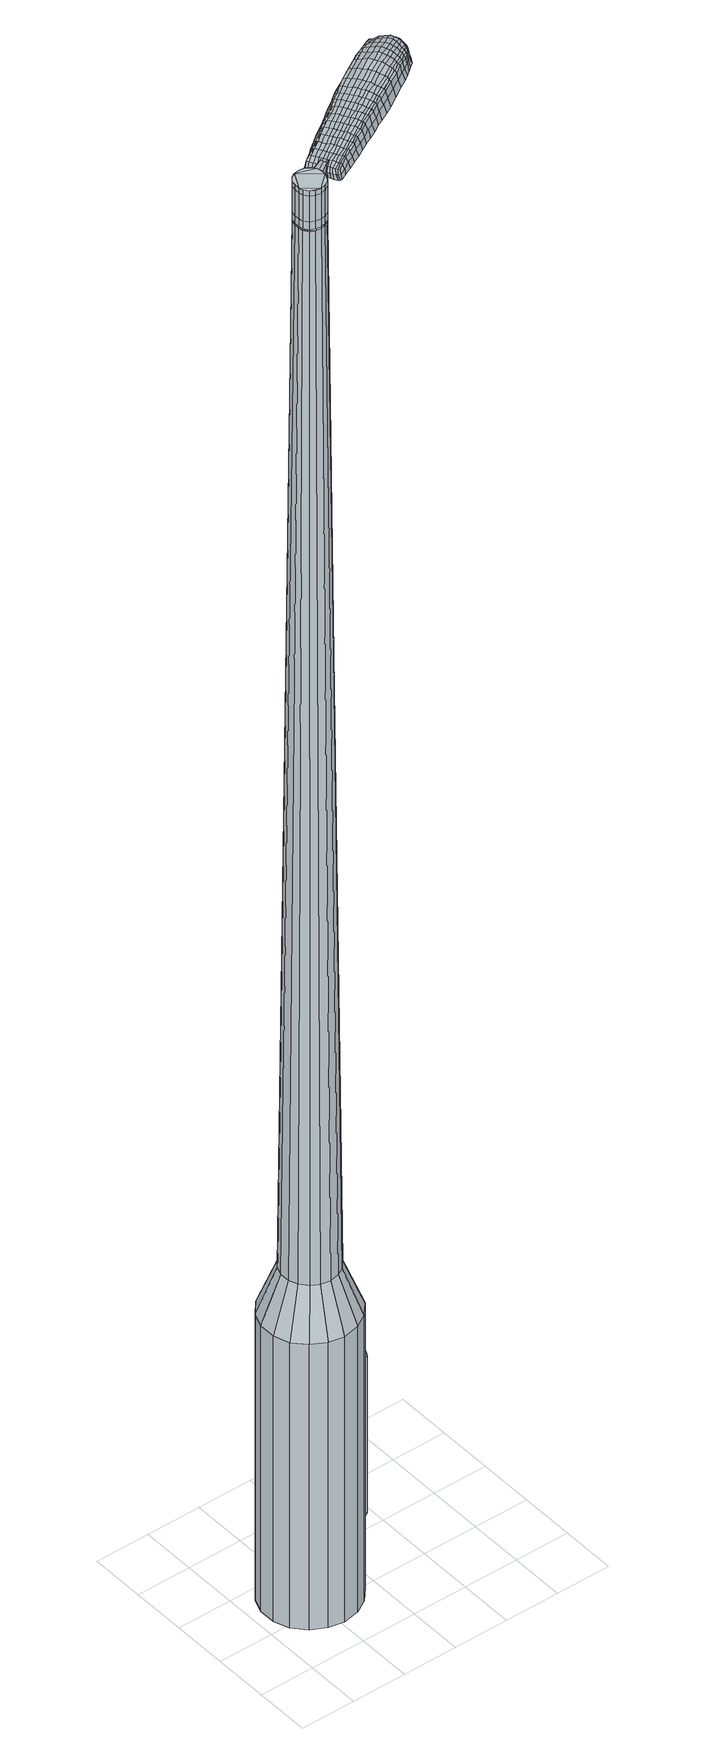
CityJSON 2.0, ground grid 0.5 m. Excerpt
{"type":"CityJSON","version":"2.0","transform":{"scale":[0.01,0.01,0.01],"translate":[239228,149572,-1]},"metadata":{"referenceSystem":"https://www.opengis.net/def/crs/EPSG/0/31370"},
"CityObjects":{
"object1":{"type":"GenericCityObject","attributes":{"cluster":769,"mean_distance_to_centroid":0.322,"new_centroid_x":239228.52,"new_centroid_y":149572.66,"mean_distance_to_camera":13.02,"H1":16.68,"H2":13.61,"Z_final":114.74,"cluster2":-1,"proj_x":239232.22,"proj_y":149579,"id_line":91487,"bearing_l":300.25,"distance":7.34,"orientation":"left","G_obj":30.25},"geometry":[{"type":"MultiSurface","lod":"2","boundaries":[[[0,1,2,3]],[[1,4,5,2]],[[4,6,7,5]],[[6,8,9,7]],[[8,10,11,9]],[[10,12,13,11]],[[12,14,15,13]],[[14,16,17,15]],[[16,18,19,17]],[[18,20,21,19]],[[20,22,23,21]],[[22,24,25,23]],[[24,26,27,25]],[[26,28,29,27]],[[28,30,31,29]],[[30,32,33,31]],[[32,34,35,33]],[[34,0,3,35]],[[36,37,38,39]],[[38,40,41,42]],[[41,43,42]],[[42,44,45,46]],[[45,47,46]],[[46,48,49,50]],[[49,51,50]],[[42,46,50,38]],[[50,52,39,38]],[[53,36,39]],[[2,5,7,35]],[[7,9,11,15]],[[11,13,15]],[[15,17,19,23]],[[19,21,23]],[[23,25,27,31]],[[27,29,31]],[[15,23,31,7]],[[31,33,35,7]],[[3,2,35]],[[1,0,54,55]],[[0,34,56,54]],[[34,32,57,56]],[[32,30,58,57]],[[30,28,59,58]],[[28,26,60,59]],[[26,24,61,60]],[[24,22,62,61]],[[22,20,63,62]],[[20,18,64,63]],[[18,16,65,64]],[[16,14,66,65]],[[14,12,67,66]],[[12,10,68,67]],[[10,8,69,68]],[[8,6,70,69]],[[6,4,71,70]],[[4,1,55,71]],[[55,54,72,73]],[[54,56,74,72]],[[56,57,75,74]],[[57,58,76,75]],[[58,59,77,76]],[[59,60,78,77]],[[60,61,79,78]],[[61,62,80,79]],[[62,63,81,80]],[[63,64,82,81]],[[64,65,83,82]],[[65,66,84,83]],[[66,67,85,84]],[[67,68,86,85]],[[68,69,87,86]],[[69,70,88,87]],[[70,71,89,88]],[[71,55,73,89]],[[90,91,92,73]],[[93,94,91,90]],[[95,96,94,93]],[[97,98,96,95]],[[99,100,98,97]],[[101,102,100,99]],[[103,104,102,101]],[[80,105,104,103]],[[81,106,105,80]],[[107,108,106,81]],[[109,110,108,107]],[[111,112,110,109]],[[85,113,112,111]],[[114,115,113,85]],[[116,117,115,114]],[[118,119,117,116]],[[89,120,119,118]],[[73,92,120,89]],[[121,122,123,124]],[[125,121,124,126]],[[127,125,126,128]],[[129,127,128,130]],[[131,129,130,132]],[[133,131,132,134]],[[135,133,134,136]],[[137,135,136,138]],[[139,137,138,140]],[[141,139,140,142]],[[143,141,142,144]],[[145,143,144,146]],[[147,145,146,148]],[[149,147,148,150]],[[151,149,150,152]],[[153,151,152,154]],[[72,90,73]],[[72,74,93,90]],[[74,75,95,93]],[[75,76,97,95]],[[76,77,99,97]],[[77,78,101,99]],[[78,79,103,101]],[[79,80,103]],[[82,107,81]],[[82,83,109,107]],[[83,84,111,109]],[[84,85,111]],[[86,114,85]],[[86,87,116,114]],[[87,88,118,116]],[[88,89,118]],[[155,92,91]],[[156,119,120]],[[156,157,117,119]],[[157,158,115,117]],[[158,113,115]],[[159,112,113]],[[159,160,110,112]],[[160,161,108,110]],[[161,106,108]],[[162,104,105]],[[162,163,102,104]],[[163,164,100,102]],[[164,165,98,100]],[[165,166,96,98]],[[166,167,94,96]],[[167,155,91,94]],[[39,52,153,168]],[[92,155,169,154]],[[53,39,168,122]],[[155,167,123,169]],[[36,53,122,121]],[[167,166,124,123]],[[37,36,121,125]],[[166,165,126,124]],[[38,37,125,127]],[[165,164,128,126]],[[40,38,127,129]],[[164,163,130,128]],[[41,40,129,131]],[[163,162,132,130]],[[43,41,131,133]],[[162,105,134,132]],[[42,43,133,135]],[[105,106,136,134]],[[44,42,135,137]],[[106,161,138,136]],[[45,44,137,139]],[[161,160,140,138]],[[47,45,139,141]],[[160,159,142,140]],[[46,47,141,143]],[[159,113,144,142]],[[48,46,143,145]],[[113,158,146,144]],[[49,48,145,147]],[[158,157,148,146]],[[51,49,147,149]],[[157,156,150,148]],[[50,51,149,151]],[[156,120,152,150]],[[52,50,151,153]],[[120,92,154,152]],[[153,154,170,171]],[[154,169,172,170]],[[169,123,173,172]],[[123,122,174,173]],[[122,168,175,174]],[[168,153,171,175]],[[176,177,178,179]],[[180,176,179,181]],[[176,180,182,183]],[[177,176,183,184]],[[185,186,187,188]],[[189,185,188,190]],[[185,189,191,192]],[[186,185,192,193]],[[194,195,196,197]],[[198,194,197,199]],[[194,198,200,201]],[[195,194,201,202]],[[203,204,205,206]],[[207,203,206,208]],[[203,207,209,210]],[[204,203,210,211]],[[212,213,214,215]],[[216,212,215,217]],[[212,216,218,219]],[[213,212,219,220]],[[221,222,223,224]],[[225,221,224,226]],[[221,225,227,228]],[[222,221,228,229]],[[230,231,232,233]],[[222,230,233,223]],[[230,222,229,234]],[[231,230,234,235]],[[236,237,238,239]],[[231,236,239,232]],[[236,231,235,240]],[[237,236,240,241]],[[242,180,181,243]],[[237,242,243,238]],[[242,237,241,244]],[[180,242,244,182]],[[245,246,247,248]],[[249,245,248,250]],[[245,249,251,252]],[[246,245,252,253]],[[254,255,256,257]],[[246,254,257,247]],[[254,246,253,258]],[[255,254,258,259]],[[260,261,262,263]],[[255,260,263,256]],[[260,255,259,264]],[[261,260,264,265]],[[266,267,268,269]],[[261,266,269,262]],[[266,261,265,270]],[[267,266,270,271]],[[272,177,184,273]],[[267,272,273,268]],[[272,267,271,274]],[[177,272,274,178]],[[275,276,277,278]],[[279,275,278,280]],[[275,279,281,282]],[[276,275,282,283]],[[284,285,286,287]],[[276,284,287,277]],[[284,276,283,288]],[[285,284,288,289]],[[290,291,292,293]],[[285,290,293,286]],[[290,285,289,294]],[[291,290,294,295]],[[296,189,190,297]],[[291,296,297,292]],[[296,291,295,298]],[[189,296,298,191]],[[299,300,301,302]],[[303,299,302,304]],[[299,303,305,306]],[[300,299,306,307]],[[308,309,310,311]],[[300,308,311,301]],[[308,300,307,312]],[[309,308,312,313]],[[314,315,316,317]],[[309,314,317,310]],[[314,309,313,318]],[[315,314,318,319]],[[320,321,322,323]],[[315,320,323,316]],[[320,315,319,324]],[[321,320,324,325]],[[326,186,193,327]],[[321,326,327,322]],[[326,321,325,328]],[[186,326,328,187]],[[329,215,214,330]],[[331,329,330,332]],[[329,331,333,334]],[[215,329,334,217]],[[335,331,332,336]],[[337,335,336,338]],[[335,337,339,340]],[[331,335,340,333]],[[341,337,338,342]],[[343,341,342,344]],[[341,343,345,346]],[[337,341,346,339]],[[347,343,344,348]],[[349,347,348,350]],[[347,349,351,352]],[[343,347,352,345]],[[353,349,350,354]],[[204,353,354,205]],[[353,204,211,355]],[[349,353,355,351]],[[356,357,202,201]],[[358,356,201,200]],[[356,358,359,360]],[[357,356,360,361]],[[362,363,361,360]],[[364,362,360,359]],[[362,364,365,366]],[[363,362,366,367]],[[368,369,367,366]],[[370,368,366,365]],[[368,370,371,372]],[[369,368,372,373]],[[374,375,373,372]],[[376,374,372,371]],[[374,376,209,207]],[[375,374,207,208]],[[377,378,379,380]],[[279,377,380,281]],[[377,279,280,381]],[[378,377,381,382]],[[383,198,199,384]],[[378,383,384,379]],[[383,378,382,385]],[[198,383,385,200]],[[386,387,388,389]],[[225,386,389,227]],[[386,225,226,390]],[[387,386,390,391]],[[392,393,394,395]],[[387,392,395,388]],[[392,387,391,396]],[[393,392,396,397]],[[398,195,202,399]],[[393,398,399,394]],[[398,393,397,400]],[[195,398,400,196]],[[401,402,403,404]],[[183,401,404,184]],[[401,183,182,405]],[[402,401,405,406]],[[407,408,409,410]],[[402,407,410,403]],[[407,402,406,411]],[[408,407,411,412]],[[413,206,205,414]],[[408,413,414,409]],[[413,408,412,415]],[[206,413,415,208]],[[416,417,418,419]],[[188,416,419,190]],[[416,188,187,420]],[[417,416,420,421]],[[422,210,209,423]],[[417,422,423,418]],[[422,417,421,424]],[[210,422,424,211]],[[425,426,427,428]],[[303,425,428,305]],[[425,303,304,429]],[[426,425,429,430]],[[431,216,217,432]],[[426,431,432,427]],[[431,426,430,433]],[[216,431,433,218]],[[434,435,436,437]],[[249,434,437,251]],[[434,249,250,438]],[[435,434,438,439]],[[440,441,442,443]],[[435,440,443,436]],[[440,435,439,444]],[[441,440,444,445]],[[446,213,220,447]],[[441,446,447,442]],[[446,441,445,448]],[[213,446,448,214]],[[449,450,439,438]],[[248,449,438,250]],[[449,248,247,451]],[[450,449,451,452]],[[453,454,445,444]],[[450,453,444,439]],[[453,450,452,455]],[[454,453,455,456]],[[457,330,214,448]],[[454,457,448,445]],[[457,454,456,458]],[[330,457,458,332]],[[459,460,461,462]],[[306,459,462,307]],[[459,306,305,428]],[[460,459,428,427]],[[463,334,333,464]],[[460,463,464,461]],[[463,460,427,432]],[[334,463,432,217]],[[465,466,452,451]],[[257,465,451,247]],[[465,257,256,467]],[[466,465,467,468]],[[469,470,456,455]],[[466,469,455,452]],[[469,466,468,471]],[[470,469,471,472]],[[473,336,332,458]],[[470,473,458,456]],[[473,470,472,474]],[[336,473,474,338]],[[475,476,477,478]],[[312,475,478,313]],[[475,312,307,462]],[[476,475,462,461]],[[479,340,339,480]],[[476,479,480,477]],[[479,476,461,464]],[[340,479,464,333]],[[481,482,468,467]],[[263,481,467,256]],[[481,263,262,483]],[[482,481,483,484]],[[485,486,472,471]],[[482,485,471,468]],[[485,482,484,487]],[[486,485,487,488]],[[489,342,338,474]],[[486,489,474,472]],[[489,486,488,490]],[[342,489,490,344]],[[491,492,493,494]],[[318,491,494,319]],[[491,318,313,478]],[[492,491,478,477]],[[495,346,345,496]],[[492,495,496,493]],[[495,492,477,480]],[[346,495,480,339]],[[497,498,484,483]],[[269,497,483,262]],[[497,269,268,499]],[[498,497,499,500]],[[501,502,488,487]],[[498,501,487,484]],[[501,498,500,503]],[[502,501,503,504]],[[505,348,344,490]],[[502,505,490,488]],[[505,502,504,506]],[[348,505,506,350]],[[507,508,509,510]],[[324,507,510,325]],[[507,324,319,494]],[[508,507,494,493]],[[511,352,351,512]],[[508,511,512,509]],[[511,508,493,496]],[[352,511,496,345]],[[513,514,500,499]],[[273,513,499,268]],[[513,273,184,404]],[[514,513,404,403]],[[515,516,504,503]],[[514,515,503,500]],[[515,514,403,410]],[[516,515,410,409]],[[517,354,350,506]],[[516,517,506,504]],[[517,516,409,414]],[[354,517,414,205]],[[518,519,421,420]],[[328,518,420,187]],[[518,328,325,510]],[[519,518,510,509]],[[520,355,211,424]],[[519,520,424,421]],[[520,519,509,512]],[[355,520,512,351]],[[521,522,382,381]],[[278,521,381,280]],[[521,278,277,523]],[[522,521,523,524]],[[525,358,200,385]],[[522,525,385,382]],[[525,522,524,526]],[[358,525,526,359]],[[527,528,529,530]],[[228,527,530,229]],[[527,228,227,389]],[[528,527,389,388]],[[531,532,533,534]],[[528,531,534,529]],[[531,528,388,395]],[[532,531,395,394]],[[535,357,361,536]],[[532,535,536,533]],[[535,532,394,399]],[[357,535,399,202]],[[537,538,524,523]],[[287,537,523,277]],[[537,287,286,539]],[[538,537,539,540]],[[541,364,359,526]],[[538,541,526,524]],[[541,538,540,542]],[[364,541,542,365]],[[543,544,545,546]],[[234,543,546,235]],[[543,234,229,530]],[[544,543,530,529]],[[547,548,549,550]],[[544,547,550,545]],[[547,544,529,534]],[[548,547,534,533]],[[551,363,367,552]],[[548,551,552,549]],[[551,548,533,536]],[[363,551,536,361]],[[553,554,540,539]],[[293,553,539,286]],[[553,293,292,555]],[[554,553,555,556]],[[557,370,365,542]],[[554,557,542,540]],[[557,554,556,558]],[[370,557,558,371]],[[559,560,561,562]],[[240,559,562,241]],[[559,240,235,546]],[[560,559,546,545]],[[563,564,565,566]],[[560,563,566,561]],[[563,560,545,550]],[[564,563,550,549]],[[567,369,373,568]],[[564,567,568,565]],[[567,564,549,552]],[[369,567,552,367]],[[569,570,556,555]],[[297,569,555,292]],[[569,297,190,419]],[[570,569,419,418]],[[571,376,371,558]],[[570,571,558,556]],[[571,570,418,423]],[[376,571,423,209]],[[572,573,406,405]],[[244,572,405,182]],[[572,244,241,562]],[[573,572,562,561]],[[574,575,412,411]],[[573,574,411,406]],[[574,573,561,566]],[[575,574,566,565]],[[576,375,208,415]],[[575,576,415,412]],[[576,575,565,568]],[[375,576,568,373]],[[577,578,579,580]],[[580,579,581,582]],[[583,581,579,584]],[[584,579,578,585]],[[586,587,588,589]],[[589,588,590,591]],[[592,590,588,593]],[[593,588,587,594]],[[595,596,597,598]],[[598,597,599,600]],[[601,599,597,602]],[[602,597,596,603]],[[604,605,606,607]],[[607,606,608,609]],[[610,608,606,611]],[[611,606,605,612]],[[613,614,615,616]],[[616,615,617,618]],[[619,617,615,620]],[[620,615,614,621]],[[622,623,624,625]],[[625,624,626,627]],[[628,626,624,629]],[[629,624,623,630]],[[631,632,633,634]],[[634,633,623,622]],[[630,623,633,635]],[[635,633,632,636]],[[637,638,639,640]],[[640,639,632,631]],[[636,632,639,641]],[[641,639,638,642]],[[582,581,643,644]],[[644,643,638,637]],[[642,638,643,645]],[[645,643,581,583]],[[646,647,648,649]],[[649,648,650,651]],[[652,650,648,653]],[[653,648,647,654]],[[655,656,657,658]],[[658,657,647,646]],[[654,647,657,659]],[[659,657,656,660]],[[661,662,663,664]],[[664,663,656,655]],[[660,656,663,665]],[[665,663,662,666]],[[667,668,669,670]],[[670,669,662,661]],[[666,662,669,671]],[[671,669,668,672]],[[585,578,673,674]],[[674,673,668,667]],[[672,668,673,675]],[[675,673,578,577]],[[676,677,678,679]],[[679,678,680,681]],[[682,680,678,683]],[[683,678,677,684]],[[685,686,687,688]],[[688,687,677,676]],[[684,677,687,689]],[[689,687,686,690]],[[691,692,693,694]],[[694,693,686,685]],[[690,686,693,695]],[[695,693,692,696]],[[591,590,697,698]],[[698,697,692,691]],[[696,692,697,699]],[[699,697,590,592]],[[700,701,702,703]],[[703,702,704,705]],[[706,704,702,707]],[[707,702,701,708]],[[709,710,711,712]],[[712,711,701,700]],[[708,701,711,713]],[[713,711,710,714]],[[715,716,717,718]],[[718,717,710,709]],[[714,710,717,719]],[[719,717,716,720]],[[721,722,723,724]],[[724,723,716,715]],[[720,716,723,725]],[[725,723,722,726]],[[594,587,727,728]],[[728,727,722,721]],[[726,722,727,729]],[[729,727,587,586]],[[613,616,730,731]],[[731,730,732,733]],[[734,732,730,735]],[[735,730,616,618]],[[733,732,736,737]],[[737,736,738,739]],[[740,738,736,741]],[[741,736,732,734]],[[739,738,742,743]],[[743,742,744,745]],[[746,744,742,747]],[[747,742,738,740]],[[745,744,748,749]],[[749,748,750,751]],[[752,750,748,753]],[[753,748,744,746]],[[751,750,754,755]],[[755,754,605,604]],[[612,605,754,756]],[[756,754,750,752]],[[603,757,758,602]],[[602,758,759,601]],[[760,759,758,761]],[[761,758,757,762]],[[762,763,764,761]],[[761,764,765,760]],[[766,765,764,767]],[[767,764,763,768]],[[768,769,770,767]],[[767,770,771,766]],[[772,771,770,773]],[[773,770,769,774]],[[774,775,776,773]],[[773,776,777,772]],[[610,777,776,608]],[[608,776,775,609]],[[778,779,780,781]],[[781,780,680,682]],[[681,680,780,782]],[[782,780,779,783]],[[600,599,784,785]],[[785,784,779,778]],[[783,779,784,786]],[[786,784,599,601]],[[787,788,789,790]],[[790,789,626,628]],[[627,626,789,791]],[[791,789,788,792]],[[793,794,795,796]],[[796,795,788,787]],[[792,788,795,797]],[[797,795,794,798]],[[603,596,799,800]],[[800,799,794,793]],[[798,794,799,801]],[[801,799,596,595]],[[802,803,804,805]],[[805,804,584,585]],[[583,584,804,806]],[[806,804,803,807]],[[808,809,810,811]],[[811,810,803,802]],[[807,803,810,812]],[[812,810,809,813]],[[604,607,814,815]],[[815,814,809,808]],[[813,809,814,816]],[[816,814,607,609]],[[817,818,819,820]],[[820,819,589,591]],[[586,589,819,821]],[[821,819,818,822]],[[610,611,823,824]],[[824,823,818,817]],[[822,818,823,825]],[[825,823,611,612]],[[826,827,828,829]],[[829,828,704,706]],[[704,828,705]],[[705,828,827,830]],[[618,617,831,832]],[[832,831,827,826]],[[830,827,831,833]],[[833,831,617,619]],[[834,835,650,836]],[[836,650,652]],[[651,650,837]],[[837,650,835,838]],[[839,840,841,842]],[[842,841,835,834]],[[838,835,841,843]],[[843,841,840,844]],[[621,614,845,846]],[[846,845,840,839]],[[844,840,845,847]],[[847,845,614,613]],[[838,848,849,837]],[[837,849,649,651]],[[646,649,849,850]],[[849,848,850]],[[844,851,852,843]],[[843,852,848,838]],[[850,848,852,853]],[[853,852,851,854]],[[613,731,855,847]],[[847,855,851,844]],[[854,851,855,856]],[[856,855,731,733]],[[857,858,859,860]],[[860,859,707,708]],[[706,707,859,829]],[[829,859,858,826]],[[734,735,861,862]],[[862,861,858,857]],[[826,858,861,832]],[[832,861,735,618]],[[863,864,850]],[[850,864,658,646]],[[655,658,864,865]],[[865,864,863,866]],[[854,867,868,853]],[[853,868,863,850]],[[866,863,868,869]],[[869,868,867,870]],[[733,737,871,856]],[[856,871,867,854]],[[870,867,871,872]],[[872,871,737,739]],[[873,874,875,876]],[[876,875,713,714]],[[708,713,875,860]],[[860,875,874,857]],[[740,741,877,878]],[[878,877,874,873]],[[857,874,877,862]],[[862,877,741,734]],[[866,879,880,865]],[[865,880,664,655]],[[661,664,880,881]],[[881,880,879,882]],[[870,883,884,869]],[[869,884,879,866]],[[882,879,884,885]],[[885,884,883,886]],[[739,743,887,872]],[[872,887,883,870]],[[886,883,887,888]],[[888,887,743,745]],[[889,890,891,892]],[[892,891,719,720]],[[714,719,891,876]],[[876,891,890,873]],[[746,747,893,894]],[[894,893,890,889]],[[873,890,893,878]],[[878,893,747,740]],[[882,895,896,881]],[[881,896,670,661]],[[667,670,896,897]],[[897,896,895,898]],[[886,899,900,885]],[[885,900,895,882]],[[898,895,900,901]],[[901,900,899,902]],[[745,749,903,888]],[[888,903,899,886]],[[902,899,903,904]],[[904,903,749,751]],[[905,906,907,908]],[[908,907,725,726]],[[720,725,907,892]],[[892,907,906,889]],[[752,753,909,910]],[[910,909,906,905]],[[889,906,909,894]],[[894,909,753,746]],[[898,911,912,897]],[[897,912,674,667]],[[585,674,912,805]],[[805,912,911,802]],[[902,913,914,901]],[[901,914,911,898]],[[802,911,914,811]],[[811,914,913,808]],[[751,755,915,904]],[[904,915,913,902]],[[808,913,915,815]],[[815,915,755,604]],[[822,916,917,821]],[[821,917,729,586]],[[726,729,917,908]],[[908,917,916,905]],[[612,756,918,825]],[[825,918,916,822]],[[905,916,918,910]],[[910,918,756,752]],[[783,919,920,782]],[[782,920,679,681]],[[676,679,920,921]],[[921,920,919,922]],[[601,759,923,786]],[[786,923,919,783]],[[922,919,923,924]],[[924,923,759,760]],[[925,926,927,928]],[[928,927,629,630]],[[628,629,927,790]],[[790,927,926,787]],[[929,930,931,932]],[[932,931,926,925]],[[787,926,931,796]],[[796,931,930,793]],[[762,757,933,934]],[[934,933,930,929]],[[793,930,933,800]],[[800,933,757,603]],[[922,935,936,921]],[[921,936,688,676]],[[685,688,936,937]],[[937,936,935,938]],[[760,765,939,924]],[[924,939,935,922]],[[938,935,939,940]],[[940,939,765,766]],[[941,942,943,944]],[[944,943,635,636]],[[630,635,943,928]],[[928,943,942,925]],[[945,946,947,948]],[[948,947,942,941]],[[925,942,947,932]],[[932,947,946,929]],[[768,763,949,950]],[[950,949,946,945]],[[929,946,949,934]],[[934,949,763,762]],[[938,951,952,937]],[[937,952,694,685]],[[691,694,952,953]],[[953,952,951,954]],[[766,771,955,940]],[[940,955,951,938]],[[954,951,955,956]],[[956,955,771,772]],[[957,958,959,960]],[[960,959,641,642]],[[636,641,959,944]],[[944,959,958,941]],[[961,962,963,964]],[[964,963,958,957]],[[941,958,963,948]],[[948,963,962,945]],[[774,769,965,966]],[[966,965,962,961]],[[945,962,965,950]],[[950,965,769,768]],[[954,967,968,953]],[[953,968,698,691]],[[591,698,968,820]],[[820,968,967,817]],[[772,777,969,956]],[[956,969,967,954]],[[817,967,969,824]],[[824,969,777,610]],[[807,970,971,806]],[[806,971,645,583]],[[642,645,971,960]],[[960,971,970,957]],[[813,972,973,812]],[[812,973,970,807]],[[957,970,973,964]],[[964,973,972,961]],[[609,775,974,816]],[[816,974,972,813]],[[961,972,974,966]],[[966,974,775,774]],[[577,580,179,178]],[[580,582,181,179]],[[592,593,192,191]],[[593,594,193,192]],[[595,598,197,196]],[[598,600,199,197]],[[619,620,219,218]],[[620,621,220,219]],[[622,625,224,223]],[[625,627,226,224]],[[631,634,233,232]],[[634,622,223,233]],[[637,640,239,238]],[[640,631,232,239]],[[582,644,243,181]],[[644,637,238,243]],[[652,653,252,251]],[[653,654,253,252]],[[654,659,258,253]],[[659,660,259,258]],[[660,665,264,259]],[[665,666,265,264]],[[666,671,270,265]],[[671,672,271,270]],[[672,675,274,271]],[[675,577,178,274]],[[682,683,282,281]],[[683,684,283,282]],[[684,689,288,283]],[[689,690,289,288]],[[690,695,294,289]],[[695,696,295,294]],[[696,699,298,295]],[[699,592,191,298]],[[700,703,302,301]],[[703,705,304,302]],[[709,712,311,310]],[[712,700,301,311]],[[715,718,317,316]],[[718,709,310,317]],[[721,724,323,322]],[[724,715,316,323]],[[594,728,327,193]],[[728,721,322,327]],[[778,781,380,379]],[[781,682,281,380]],[[600,785,384,199]],[[785,778,379,384]],[[627,791,390,226]],[[791,792,391,390]],[[792,797,396,391]],[[797,798,397,396]],[[798,801,400,397]],[[801,595,196,400]],[[705,429,304]],[[705,830,430,429]],[[830,833,433,430]],[[833,619,218,433]],[[834,836,437,436]],[[836,652,251,437]],[[839,842,443,442]],[[842,834,436,443]],[[621,846,447,220]],[[846,839,442,447]],[[975,976,977,978]],[[979,980,978,977]],[[981,982,983,984]],[[985,986,987,988]],[[976,989,990,977]],[[991,979,977,990]],[[992,981,984,993]],[[994,995,986,985]],[[989,996,997,990]],[[997,998,991,990]],[[999,992,993,1000]],[[1001,995,994,1002]],[[996,1003,1004,997]],[[1004,1005,998,997]],[[1006,999,1000,1007]],[[1008,1001,1002,1009]],[[1010,1011,1012,1013]],[[1014,1015,1011,1010]],[[1014,1016,1017,1015]],[[1016,1018,1019,1017]],[[1020,1021,1022,1023]],[[1024,1025,1021,1020]],[[1026,1027,1025,1024]],[[1028,1029,1027,1026]],[[1023,1012,1011,1020]],[[1020,1011,1015,1024]],[[1015,1017,1026,1024]],[[1017,1019,1028,1026]],[[984,983,980,979]],[[993,984,979,991]],[[998,1000,993,991]],[[1005,1007,1000,998]],[[985,988,982,981]],[[994,985,981,992]],[[1002,994,992,999]],[[1009,1002,999,1006]],[[986,1010,1013,987]],[[995,1014,1010,986]],[[1016,1014,995,1001]],[[1018,1016,1001,1008]],[[1030,1031,1032,1033]],[[1032,1034,1035,1036]],[[1032,1036,1037,1038]],[[1032,1038,1033]],[[1039,1030,1033,1040]],[[1041,1040,1033,1042]],[[1043,1042,1033]],[[1044,1032,1031,1045]],[[1046,1044,1045,1047]],[[1048,1046,1047,1049]],[[1050,1048,1049,1051]],[[1052,1050,1051,1053]],[[1053,1054,1055,1056]],[[1053,1056,1057,1058]],[[1053,1058,1059,1060]],[[1059,1061,1062,1063]],[[1059,1063,1064,1065]],[[1059,1065,1060]],[[1053,1060,1052]],[[1066,1067,1031,1030]],[[1068,1069,1034,1032]],[[1070,1071,1043,1033]],[[1067,1072,1045,1031]],[[1073,1068,1032,1044]],[[1072,1074,1047,1045]],[[1075,1073,1044,1046]],[[1074,1076,1049,1047]],[[1077,1075,1046,1048]],[[1076,1078,1051,1049]],[[1079,1077,1048,1050]],[[1078,1080,1053,1051]],[[1081,1079,1050,1052]],[[1080,1082,1054,1053]],[[1083,1084,1061,1059]],[[1085,1081,1052,1060]],[[1055,1054,1082,1086]],[[1056,1055,1086,1087]],[[1057,1056,1087,1088]],[[1058,1057,1088,1089]],[[1059,1058,1089,1083]],[[1090,1066,1030,1039]],[[1091,1090,1039,1040]],[[1092,1091,1040,1041]],[[1093,1092,1041,1042]],[[1071,1093,1042,1043]],[[1035,1034,1069,1094]],[[1062,1061,1084,1095]],[[1036,1035,1094,1096]],[[1037,1036,1096,1097]],[[1038,1037,1097,1098]],[[1033,1038,1098,1070]],[[1063,1062,1095,1099]],[[1064,1063,1099,1100]],[[1065,1064,1100,1101]],[[1060,1065,1101,1085]]]}]}
},
"vertices":[
[90,90,384],[95,76,384],[95,76,96],[90,90,96],[95,61,384],[95,61,96],[90,47,384],[90,47,96],[80,36,384],[80,36,96],[68,29,384],[68,29,96],[53,26,384],[53,26,96],[39,29,384],[39,29,96],[26,36,384],[26,36,96],[16,47,384],[16,47,96],[11,61,384],[11,61,96],[11,76,384],[11,76,96],[16,89,384],[16,89,96],[26,101,384],[26,101,96],[38,108,384],[38,108,96],[53,111,384],[53,111,96],[67,108,384],[67,108,96],[80,101,384],[80,101,96],[58,81,1524],[53,82,1524],[48,81,1524],[65,75,1524],[44,79,1524],[41,75,1524],[40,66,1524],[40,71,1524],[41,62,1524],[44,58,1524],[53,55,1524],[48,56,1524],[58,56,1524],[62,58,1524],[66,66,1524],[65,62,1524],[66,71,1524],[62,79,1524],[75,81,429],[78,73,429],[69,88,429],[62,92,429],[53,94,429],[44,92,429],[37,88,429],[31,81,429],[28,73,429],[28,64,429],[31,56,429],[37,49,429],[44,45,429],[53,43,429],[62,45,429],[69,49,429],[75,56,429],[78,64,429],[65,75,1483],[66,71,1483],[62,79,1483],[58,81,1483],[53,82,1483],[48,81,1483],[44,79,1483],[41,75,1483],[40,71,1483],[40,66,1483],[41,62,1483],[44,58,1483],[48,56,1483],[53,55,1483],[58,56,1483],[62,58,1483],[65,62,1483],[66,66,1483],[64,75,1483],[64,75,1485],[66,71,1485],[61,78,1483],[61,78,1485],[57,80,1483],[57,80,1485],[53,81,1483],[53,81,1485],[49,80,1483],[49,80,1485],[45,78,1483],[45,78,1485],[42,75,1483],[42,75,1485],[40,71,1485],[40,66,1485],[42,62,1483],[42,62,1485],[45,58,1483],[45,58,1485],[49,56,1483],[49,56,1485],[53,55,1485],[57,56,1483],[57,56,1485],[61,59,1483],[61,59,1485],[64,62,1483],[64,62,1485],[66,66,1485],[58,81,1519],[62,79,1519],[62,79,1493],[58,81,1493],[53,82,1519],[53,82,1493],[48,81,1519],[48,81,1493],[44,79,1519],[44,79,1493],[41,75,1519],[41,75,1493],[40,71,1519],[40,71,1493],[40,66,1519],[40,66,1493],[41,62,1519],[41,62,1493],[44,58,1519],[44,58,1493],[48,56,1519],[48,56,1493],[53,55,1519],[53,55,1493],[58,56,1519],[58,56,1493],[62,58,1519],[62,58,1493],[65,62,1519],[65,62,1493],[66,66,1519],[66,66,1493],[66,71,1519],[66,71,1493],[65,75,1485],[65,62,1485],[62,58,1485],[58,56,1485],[48,56,1485],[44,58,1485],[41,62,1485],[41,75,1485],[44,79,1485],[48,81,1485],[53,82,1485],[58,81,1485],[62,79,1485],[65,75,1519],[65,75,1493],[82,82,1513],[82,82,1518],[81,85,1513],[79,87,1513],[79,87,1518],[81,85,1518],[155,105,1519],[148,102,1518],[150,101,1509],[157,104,1510],[162,109,1519],[164,108,1510],[161,110,1526],[153,106,1525],[147,103,1525],[135,138,1519],[129,135,1518],[129,133,1525],[135,137,1525],[143,143,1519],[143,141,1526],[143,145,1510],[136,140,1510],[130,137,1509],[208,160,1519],[209,157,1519],[210,157,1513],[208,161,1513],[205,163,1519],[205,164,1513],[203,162,1524],[206,159,1524],[208,156,1524],[144,123,1530],[137,119,1529],[139,116,1529],[145,120,1530],[152,127,1531],[153,124,1531],[150,131,1530],[142,126,1530],[135,122,1529],[74,82,1512],[75,80,1512],[76,80,1517],[75,83,1517],[73,85,1512],[74,85,1517],[73,85,1506],[75,82,1506],[76,80,1506],[205,136,1519],[202,134,1519],[204,133,1512],[207,135,1512],[207,138,1518],[208,137,1512],[206,138,1522],[204,137,1523],[202,135,1524],[199,131,1519],[194,128,1519],[196,127,1512],[200,130,1512],[198,132,1524],[193,129,1525],[189,125,1519],[182,121,1519],[184,120,1511],[191,124,1511],[188,126,1526],[181,121,1526],[172,115,1519],[174,114,1510],[171,116,1526],[89,71,1513],[96,75,1513],[94,76,1518],[88,72,1517],[84,69,1512],[84,70,1516],[85,69,1506],[90,71,1507],[97,74,1507],[102,78,1514],[109,82,1515],[108,82,1520],[101,79,1519],[104,78,1507],[111,81,1507],[116,85,1515],[122,88,1516],[121,89,1522],[114,86,1521],[117,84,1508],[124,88,1508],[129,92,1517],[135,95,1517],[134,96,1524],[127,93,1523],[131,91,1508],[137,94,1509],[142,98,1518],[140,99,1524],[144,98,1509],[188,167,1519],[185,166,1519],[185,165,1524],[188,166,1523],[190,168,1518],[190,167,1522],[190,169,1512],[188,169,1512],[185,168,1512],[180,164,1519],[175,161,1519],[175,160,1525],[181,163,1524],[180,166,1512],[175,163,1512],[170,159,1519],[163,155,1519],[163,153,1526],[170,157,1526],[170,161,1511],[163,157,1511],[153,149,1519],[153,147,1526],[153,151,1510],[74,98,1513],[80,102,1513],[80,103,1507],[74,99,1507],[69,94,1512],[69,96,1506],[70,94,1516],[74,96,1517],[80,101,1518],[86,106,1514],[92,110,1515],[93,112,1507],[86,108,1507],[86,105,1519],[92,109,1520],[99,114,1515],[105,119,1516],[105,120,1508],[99,116,1508],[99,113,1521],[105,117,1522],[111,123,1517],[117,127,1517],[118,129,1509],[111,124,1508],[111,121,1523],[117,125,1524],[123,131,1518],[124,133,1509],[123,129,1524],[80,85,1519],[81,83,1519],[86,89,1520],[87,87,1520],[85,92,1520],[78,88,1519],[93,93,1522],[94,90,1522],[99,97,1523],[100,94,1523],[97,99,1523],[91,95,1521],[105,100,1524],[107,98,1524],[112,104,1525],[113,102,1525],[110,107,1525],[104,103,1524],[118,108,1526],[120,105,1526],[125,112,1527],[126,109,1527],[123,115,1527],[117,111,1526],[131,115,1528],[133,113,1528],[129,118,1528],[204,158,1527],[205,155,1527],[201,161,1526],[197,159,1527],[200,156,1528],[202,152,1528],[194,152,1529],[196,149,1529],[192,156,1528],[185,152,1530],[188,149,1530],[190,145,1530],[182,145,1531],[183,142,1531],[179,148,1530],[171,144,1531],[174,140,1531],[175,137,1531],[163,134,1531],[164,131,1531],[160,137,1531],[192,168,1518],[196,167,1519],[196,169,1513],[193,170,1513],[192,167,1523],[195,166,1523],[200,166,1519],[201,167,1513],[199,165,1524],[208,140,1518],[209,142,1518],[208,142,1523],[207,140,1523],[209,139,1513],[210,142,1513],[210,146,1519],[211,150,1519],[209,149,1524],[209,145,1523],[211,146,1513],[212,150,1513],[211,153,1519],[209,153,1524],[211,154,1513],[152,107,1528],[151,109,1528],[145,105,1528],[146,104,1527],[160,111,1528],[159,113,1529],[150,111,1529],[148,114,1530],[142,111,1529],[144,108,1528],[158,116,1529],[156,118,1530],[147,117,1530],[140,113,1529],[155,121,1531],[136,135,1528],[137,133,1529],[145,138,1529],[143,140,1528],[130,131,1527],[131,129,1528],[139,130,1529],[147,134,1530],[133,126,1528],[68,92,1512],[69,91,1512],[70,91,1517],[69,93,1517],[68,94,1506],[69,92,1506],[71,88,1512],[72,88,1517],[71,89,1506],[81,69,1512],[81,71,1512],[82,70,1506],[83,69,1506],[82,70,1517],[81,72,1517],[79,73,1512],[78,75,1512],[79,75,1506],[80,73,1506],[80,74,1517],[79,76,1517],[77,77,1512],[78,78,1506],[78,78,1517],[87,73,1519],[86,74,1519],[93,76,1520],[93,78,1520],[85,76,1519],[84,79,1519],[91,80,1520],[90,82,1520],[82,81,1519],[89,84,1520],[74,95,1519],[75,94,1519],[81,98,1520],[80,99,1520],[77,91,1519],[83,95,1520],[100,80,1521],[99,81,1521],[107,83,1522],[106,85,1522],[98,83,1521],[97,86,1521],[105,87,1522],[103,89,1523],[95,88,1522],[102,92,1523],[87,103,1521],[88,102,1521],[94,106,1522],[93,107,1522],[89,99,1521],[96,103,1522],[113,87,1523],[112,88,1523],[120,90,1524],[119,92,1524],[111,91,1523],[110,93,1524],[118,94,1525],[116,97,1525],[108,95,1524],[115,99,1525],[99,111,1523],[100,110,1523],[106,114,1524],[105,115,1524],[102,106,1524],[108,110,1525],[126,94,1525],[125,95,1525],[133,97,1526],[132,99,1526],[124,98,1526],[123,100,1526],[131,101,1527],[129,104,1527],[121,103,1526],[128,106,1527],[112,119,1525],[113,117,1525],[119,121,1526],[118,123,1526],[115,114,1526],[121,118,1527],[139,100,1527],[138,102,1527],[137,104,1527],[136,107,1528],[134,110,1528],[124,127,1527],[125,125,1527],[127,122,1528],[190,166,1525],[192,165,1525],[186,164,1526],[189,163,1526],[197,163,1526],[193,161,1527],[205,138,1525],[206,141,1525],[203,139,1526],[202,136,1525],[207,144,1525],[207,148,1526],[203,145,1527],[203,142,1526],[207,151,1526],[203,149,1527],[182,162,1526],[184,161,1527],[176,159,1527],[178,158,1528],[188,159,1528],[182,155,1529],[198,134,1526],[198,136,1527],[193,132,1528],[193,130,1527],[198,139,1527],[198,142,1528],[192,139,1529],[193,135,1528],[197,146,1528],[191,142,1530],[171,156,1528],[173,155,1529],[164,152,1528],[165,150,1529],[176,152,1529],[168,147,1530],[187,127,1528],[187,129,1528],[180,125,1529],[180,123,1528],[187,132,1529],[186,135,1530],[178,131,1530],[179,127,1530],[185,138,1530],[177,134,1531],[154,146,1529],[155,144,1529],[158,141,1530],[170,117,1528],[170,119,1529],[169,121,1530],[167,125,1530],[166,128,1531],[149,103,1509],[147,103,1518],[154,107,1518],[156,106,1509],[161,111,1519],[163,110,1510],[160,112,1525],[152,108,1525],[146,104,1525],[130,131,1525],[131,133,1518],[136,137,1518],[136,135,1525],[144,141,1519],[144,140,1525],[144,143,1510],[137,139,1509],[131,135,1509],[208,156,1513],[207,156,1519],[206,159,1519],[207,159,1513],[203,161,1519],[204,162,1513],[202,161,1524],[205,158,1524],[206,155,1524],[139,117,1528],[138,119,1528],[144,123,1529],[146,120,1529],[152,127,1529],[153,125,1529],[150,131,1529],[142,126,1529],[136,122,1528],[78,81,1516],[77,81,1512],[76,83,1512],[77,83,1516],[74,86,1512],[75,86,1516],[75,86,1506],[77,84,1506],[78,81,1506],[203,135,1512],[201,135,1519],[204,137,1518],[205,137,1512],[205,139,1518],[207,138,1512],[204,139,1522],[203,138,1523],[200,136,1523],[194,129,1512],[193,129,1519],[197,133,1519],[199,132,1512],[196,134,1524],[192,130,1525],[183,122,1511],[181,122,1519],[188,126,1519],[190,126,1511],[187,127,1525],[180,123,1526],[171,117,1519],[173,116,1510],[170,117,1526],[94,77,1518],[95,77,1513],[88,73,1513],[87,74,1517],[83,71,1512],[84,72,1515],[85,71,1506],[89,73,1506],[96,76,1507],[107,84,1520],[108,83,1514],[101,80,1514],[100,81,1519],[103,79,1507],[110,83,1507],[120,91,1522],[121,90,1516],[115,87,1515],[113,88,1521],[116,86,1508],[123,89,1508],[133,98,1523],[135,97,1517],[128,93,1516],[127,94,1522],[130,93,1508],[136,96,1508],[141,100,1517],[140,101,1524],[143,99,1509],[186,163,1523],[185,164,1519],[188,165,1518],[189,164,1523],[190,166,1518],[190,165,1522],[190,167,1512],[188,167,1512],[186,166,1512],[176,158,1525],[176,160,1519],[181,162,1519],[181,161,1524],[181,164,1512],[176,161,1512],[164,152,1526],[164,153,1519],[171,157,1519],[171,155,1525],[171,159,1511],[164,155,1511],[154,147,1519],[154,146,1526],[154,149,1510],[81,102,1507],[81,100,1513],[75,96,1513],[75,98,1506],[71,93,1512],[71,94,1506],[72,93,1515],[75,95,1517],[81,99,1518],[94,110,1507],[94,109,1514],[87,104,1514],[88,106,1507],[87,103,1519],[94,107,1520],[106,119,1508],[106,117,1516],[100,113,1515],[100,115,1508],[100,111,1521],[106,115,1522],[119,127,1508],[118,125,1517],[112,121,1516],[113,123,1508],[112,119,1522],[118,123,1523],[124,129,1517],[125,131,1509],[124,127,1524],[81,86,1518],[82,84,1518],[87,89,1519],[88,87,1519],[85,92,1519],[79,88,1518],[93,93,1520],[94,91,1520],[100,97,1521],[101,94,1521],[98,99,1521],[92,96,1520],[106,101,1523],[107,98,1523],[112,104,1524],[114,102,1524],[111,107,1524],[104,103,1523],[119,108,1525],[120,106,1525],[125,112,1526],[127,109,1526],[123,115,1526],[117,111,1525],[131,116,1527],[133,113,1527],[130,118,1527],[204,154,1526],[203,157,1526],[200,160,1525],[197,158,1526],[199,155,1526],[201,152,1526],[195,149,1528],[194,152,1528],[191,155,1527],[185,151,1528],[187,148,1529],[189,145,1529],[183,142,1530],[181,145,1530],[179,148,1529],[171,143,1530],[174,140,1530],[175,137,1530],[164,131,1530],[163,134,1530],[161,137,1530],[195,167,1513],[195,166,1518],[192,166,1518],[192,167,1512],[191,165,1523],[194,164,1523],[199,164,1519],[199,165,1513],[198,163,1523],[206,143,1523],[207,143,1518],[206,140,1518],[205,140,1523],[208,140,1512],[208,142,1512],[207,149,1523],[209,149,1519],[208,146,1519],[207,146,1523],[209,146,1513],[210,150,1513],[208,153,1519],[207,152,1524],[209,153,1513],[145,106,1527],[151,109,1527],[152,108,1527],[145,105,1526],[159,112,1527],[159,114,1528],[142,111,1528],[149,115,1528],[150,112,1528],[144,108,1527],[158,116,1528],[156,119,1529],[147,117,1529],[141,114,1528],[155,122,1529],[145,137,1528],[138,133,1527],[137,134,1527],[144,139,1527],[131,130,1526],[132,129,1527],[140,130,1528],[147,134,1528],[134,126,1527],[72,92,1516],[71,92,1512],[70,93,1512],[71,93,1516],[71,93,1506],[73,89,1512],[74,89,1516],[73,90,1506],[84,72,1506],[82,72,1512],[84,71,1506],[83,72,1516],[83,73,1516],[81,76,1506],[80,76,1512],[81,74,1512],[82,74,1506],[82,75,1516],[81,77,1516],[79,78,1512],[80,79,1506],[79,79,1516],[87,75,1518],[87,74,1518],[93,78,1519],[84,79,1518],[86,77,1518],[92,80,1519],[91,83,1519],[83,81,1518],[89,85,1519],[82,98,1519],[76,94,1518],[75,95,1518],[81,99,1519],[77,91,1518],[83,95,1519],[100,82,1520],[100,81,1520],[107,85,1521],[106,85,1521],[97,86,1520],[98,84,1520],[105,87,1521],[104,90,1521],[96,88,1520],[102,92,1521],[95,106,1521],[88,102,1520],[88,103,1520],[94,107,1521],[90,99,1520],[96,103,1521],[113,89,1522],[113,88,1522],[120,92,1523],[119,92,1523],[110,93,1522],[111,91,1522],[118,95,1523],[117,97,1524],[109,96,1523],[115,99,1524],[107,114,1523],[101,110,1522],[100,111,1522],[106,115,1523],[103,107,1522],[109,110,1523],[126,96,1524],[126,95,1524],[133,98,1525],[132,99,1525],[123,101,1525],[124,98,1524],[131,102,1525],[129,104,1526],[122,103,1525],[128,107,1526],[119,121,1525],[113,117,1524],[113,119,1524],[119,123,1525],[115,114,1524],[121,118,1525],[139,103,1526],[139,102,1526],[136,108,1527],[137,105,1526],[134,110,1527],[126,125,1526],[125,126,1526],[128,122,1526],[192,164,1524],[190,164,1524],[187,163,1525],[189,162,1525],[196,162,1525],[193,160,1525],[201,139,1525],[204,141,1524],[203,139,1524],[201,137,1525],[202,146,1526],[206,148,1525],[205,144,1524],[202,142,1525],[205,151,1525],[202,149,1526],[184,160,1526],[182,160,1526],[177,158,1526],[178,157,1527],[188,158,1526],[182,154,1527],[192,133,1527],[197,136,1526],[196,135,1526],[191,131,1526],[191,139,1528],[197,142,1527],[197,139,1526],[192,136,1527],[197,146,1527],[191,142,1528],[173,154,1527],[171,155,1527],[164,151,1527],[166,150,1528],[176,151,1528],[169,147,1529],[179,125,1528],[187,130,1527],[186,128,1527],[180,124,1527],[178,131,1529],[186,135,1529],[186,132,1528],[179,128,1528],[184,139,1529],[177,134,1530],[155,144,1528],[154,145,1528],[158,141,1529],[169,120,1528],[169,118,1528],[167,125,1529],[168,122,1529],[166,128,1530],[84,71,1508],[81,76,1508],[110,92,1509],[113,85,1509],[128,102,1510],[133,95,1510],[163,121,1512],[168,113,1512],[152,104,1511],[147,112,1511],[179,130,1513],[190,138,1514],[194,130,1514],[183,122,1513],[77,82,1508],[106,99,1509],[124,109,1510],[158,129,1512],[143,120,1511],[174,139,1513],[186,145,1514],[74,88,1508],[102,105,1509],[120,117,1510],[154,137,1512],[138,128,1511],[181,153,1514],[169,147,1513],[71,94,1508],[98,112,1509],[115,124,1510],[149,146,1512],[133,136,1511],[177,161,1514],[165,155,1513],[201,145,1514],[205,148,1514],[208,142,1514],[206,138,1514],[197,152,1514],[201,154,1514],[193,159,1514],[198,161,1514],[189,167,1514],[194,167,1514],[208,153,1515],[209,157,1515],[209,156,1515],[210,149,1515],[205,157,1515],[208,158,1515],[203,161,1515],[207,159,1515],[201,164,1515],[207,160,1515],[50,111,334],[54,112,334],[54,112,165],[40,110,171],[50,111,165],[46,111,165],[43,110,166],[41,110,167],[40,110,169],[46,111,334],[43,110,333],[41,110,332],[40,110,331],[40,110,328],[68,109,165],[68,109,334],[81,102,165],[81,102,334],[91,90,165],[91,90,334],[96,76,165],[96,76,334],[96,61,165],[96,61,334],[95,57,334],[94,54,334],[93,51,333],[92,49,332],[92,48,331],[92,47,328],[95,57,165],[92,47,171],[92,48,169],[92,49,167],[93,51,166],[94,54,165],[50,109,334],[54,109,334],[54,109,165],[50,109,165],[40,107,171],[40,107,328],[67,107,334],[67,107,165],[79,100,334],[79,100,165],[88,89,334],[88,89,165],[93,76,334],[93,76,165],[94,62,334],[94,62,165],[92,58,334],[89,48,328],[89,48,171],[92,58,165],[91,55,334],[90,52,333],[90,50,332],[89,49,331],[47,108,334],[44,107,333],[42,107,332],[41,107,331],[47,108,165],[89,49,169],[44,107,166],[42,107,167],[41,107,169],[90,50,167],[90,52,166],[91,55,165]
]}
